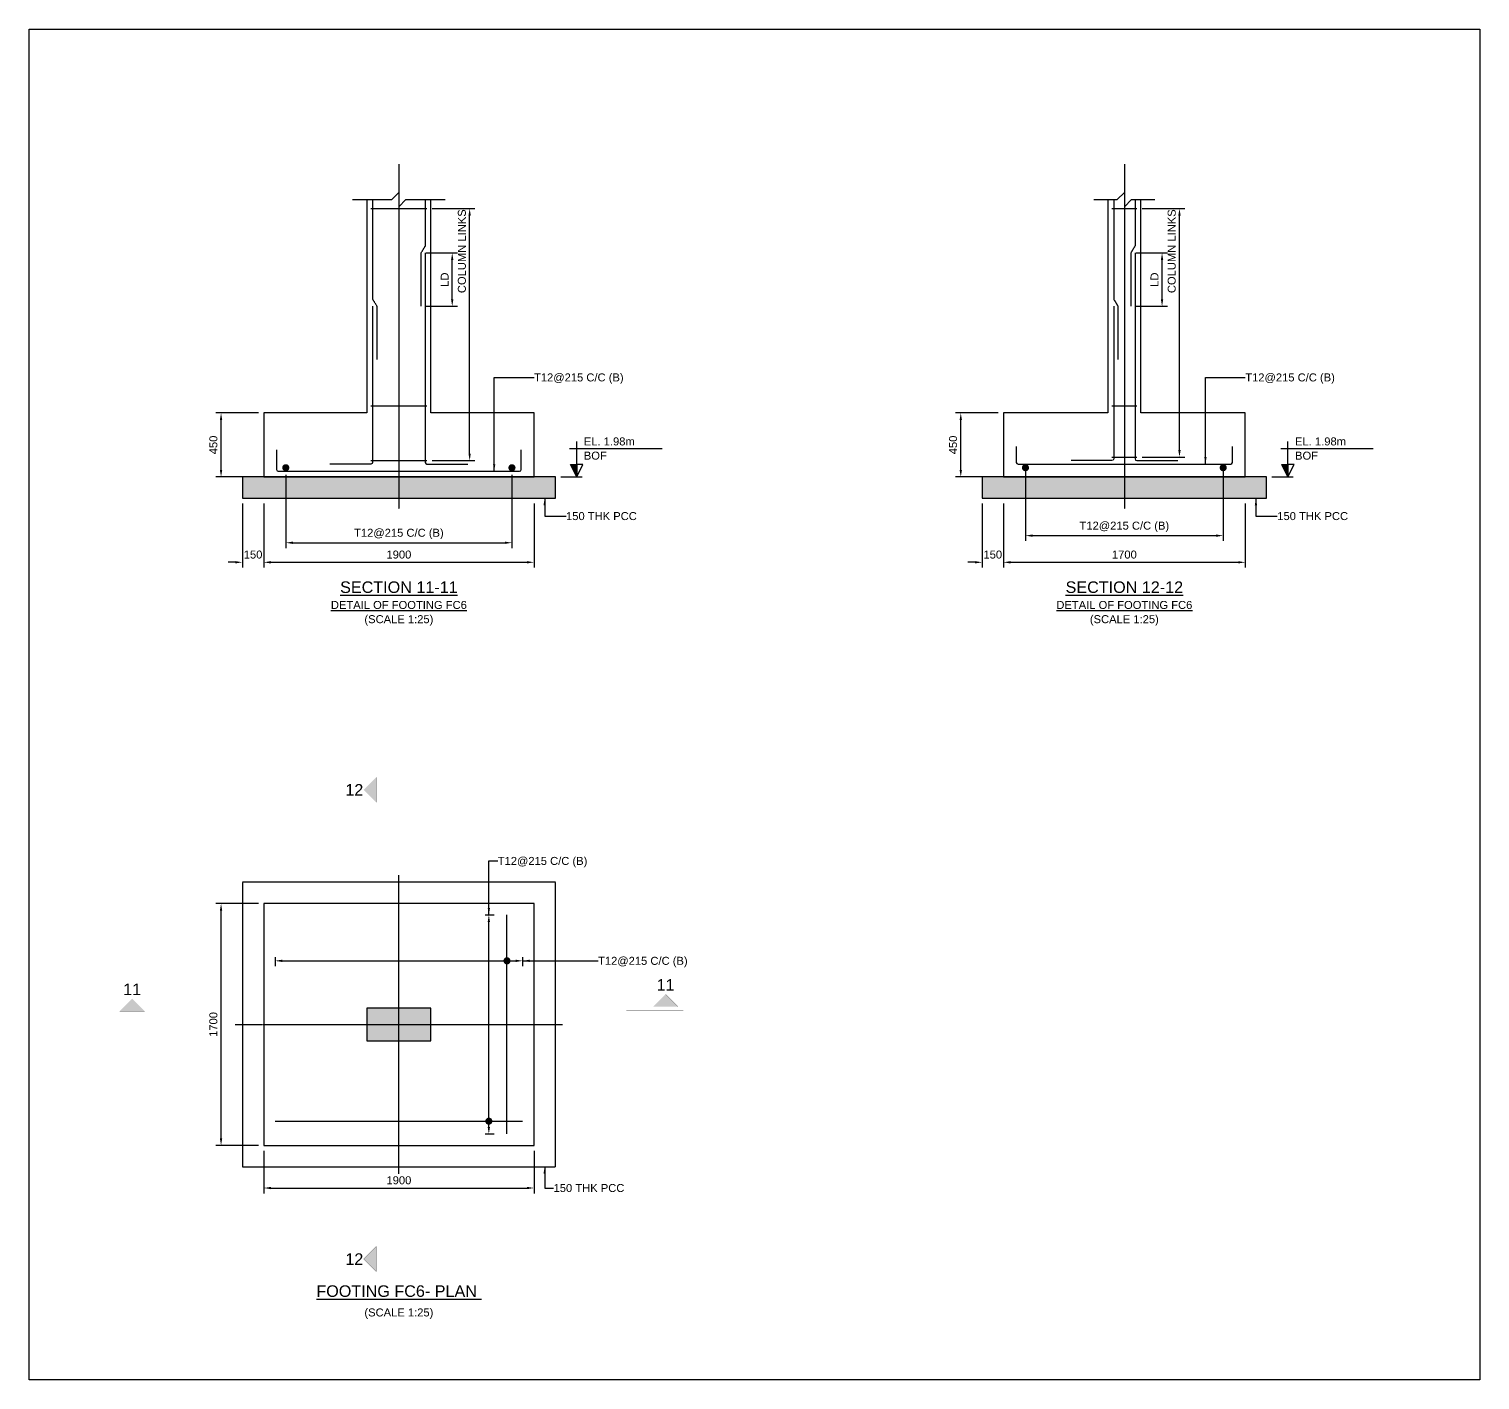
# Model space of a CAD drawing. Header units: inches. Extents: x -816171 to 9366335, y -450961 to 689132.
# Drawn here: x 5532805 to 5573605, y 261503 to 299503 of the extents above; entities that cross this region are included whole.
import ezdxf
from ezdxf.enums import TextEntityAlignment as Align

# ---------------------------------------------------------------- set-up
doc = ezdxf.new("R2010")
doc.units = ezdxf.units.IN
doc.header["$MEASUREMENT"] = 0
doc.linetypes.add('Cline', pattern=[1, 0.625, -0.125, 0.125, -0.125])
doc.linetypes.add('DASHED', pattern=[0.75, 0.5, -0.25])
for name, color, linetype in [('Center Line', 1, 'Continuous'), ('Column', 2, 'Continuous'), ('Concrete Line', 2, 'Continuous'), ('Dim', 31, 'Continuous'), ('Footing', 4, 'Continuous'), ('Labels', 4, 'Continuous'), ('PCC', 5, 'Continuous'), ('Reinforcement', 130, 'Continuous'), ('Section Mark', 5, 'Continuous'), ('Solid', 25, 'Continuous'), ('Text', 31, 'Continuous')]:
    doc.layers.add(name, color=color, linetype=linetype)
doc.styles.add('SC-FTG1', font='sanss___.ttf')
doc.styles.add('SC-FTG2', font='SansSerif')
doc.dimstyles.new('RccFooting', dxfattribs={"dimtxt": 225, "dimasz": 200, "dimexe": 150, "dimexo": 150, "dimgap": 100, "dimtad": 1, "dimtoh": 1, "dimdec": 4, "dimlfac": 0.25, "dimzin": 0, "dimdsep": 46, "dimtxsty": 'SC-FTG2', "dimcen": 0.09, "dimclrd": 8, "dimclre": 8, "dimclrt": 31, "dimadec": 0, "dimazin": 0, "dimtfac": 1, "dimtdec": 0, "dimtix": 1, "dimtofl": 0, "dimtmove": 0, "dimatfit": 3, "dimfxl": 1, "dimtolj": 1, "dimtzin": 0, "dimarcsym": 0})

# ---------------------------------------------------------------- blocks, each defined once
blk = doc.blocks.new('*D2237')
at = {"layer": 'DEFPOINTS', "color": 0, "transparency": 16777216}
for p in [(5539405, 268103), (5547005, 268103), (5547005, 266903)]:
    blk.add_point(p, dxfattribs=at)
at = {"layer": 'Dim', "color": 8, "lineweight": -2, "transparency": 16777216}
for p, q in [((5539405, 267953), (5539405, 266753)), ((5547005, 267953), (5547005, 266753)), ((5539605, 266903), (5546805, 266903))]:
    blk.add_line(p, q, dxfattribs=at)
at = {"layer": 'Dim', "color": 8, "transparency": 16777216}
for points in [[(5539605, 266936), (5539605, 266870), (5539405, 266903)], [(5546805, 266936), (5546805, 266870), (5547005, 266903)]]:
    blk.add_solid(points, dxfattribs=at)
at = {"layer": 'Dim', "color": 31, "transparency": 16777216, "insert": (5543205, 267119), "char_height": 225, "attachment_point": 5, "style": 'SC-FTG2'}
blk.add_mtext('\\A1;1900', dxfattribs=at)
blk = doc.blocks.new('*D2238')
at = {"layer": 'DEFPOINTS', "color": 0, "transparency": 16777216}
for p in [(5538205, 274903), (5539405, 274903), (5539405, 268103)]:
    blk.add_point(p, dxfattribs=at)
at = {"layer": 'Dim', "color": 8, "lineweight": -2, "transparency": 16777216}
for p, q in [((5539255, 274903), (5538055, 274903)), ((5538205, 268303), (5538205, 274703)), ((5539255, 268103), (5538055, 268103))]:
    blk.add_line(p, q, dxfattribs=at)
at = {"layer": 'Dim', "color": 8, "transparency": 16777216}
for points in [[(5538171, 274703), (5538238, 274703), (5538205, 274903)], [(5538171, 268303), (5538238, 268303), (5538205, 268103)]]:
    blk.add_solid(points, dxfattribs=at)
at = {"layer": 'Dim', "color": 31, "transparency": 16777216, "insert": (5537989, 271503), "char_height": 225, "attachment_point": 5, "rotation": 90, "style": 'SC-FTG2'}
blk.add_mtext('\\A1;1700', dxfattribs=at)
blk = doc.blocks.new('*D2239')
at = {"layer": 'DEFPOINTS', "color": 0, "transparency": 16777216}
for p in [(5545485, 274583), (5545735, 274583), (5545485, 268423)]:
    blk.add_point(p, dxfattribs=at)
at = {"layer": 'Dim', "color": 8, "lineweight": -2, "transparency": 16777216}
for p, q in [((5545635, 274583), (5545885, 274583)), ((5545735, 268623), (5545735, 274383)), ((5545635, 268423), (5545885, 268423))]:
    blk.add_line(p, q, dxfattribs=at)
at = {"layer": 'Dim', "color": 8, "transparency": 16777216}
for points in [[(5545701, 274383), (5545768, 274383), (5545735, 274583)], [(5545701, 268623), (5545768, 268623), (5545735, 268423)]]:
    blk.add_solid(points, dxfattribs=at)
blk = doc.blocks.new('*D2240')
at = {"layer": 'DEFPOINTS', "color": 0, "transparency": 16777216}
for p in [(5539725, 273543), (5546685, 273543), (5546685, 273293)]:
    blk.add_point(p, dxfattribs=at)
at = {"layer": 'Dim', "color": 8, "lineweight": -2, "transparency": 16777216}
for p, q in [((5539725, 273393), (5539725, 273143)), ((5546685, 273393), (5546685, 273143)), ((5539925, 273293), (5546485, 273293))]:
    blk.add_line(p, q, dxfattribs=at)
at = {"layer": 'Dim', "color": 8, "transparency": 16777216}
for points in [[(5539925, 273326), (5539925, 273260), (5539725, 273293)], [(5546485, 273326), (5546485, 273260), (5546685, 273293)]]:
    blk.add_solid(points, dxfattribs=at)
blk = doc.blocks.new('*D2231')
at = {"layer": 'DEFPOINTS', "color": 0, "transparency": 16777216}
for p in [(5538805, 286303), (5539405, 286303), (5539405, 284503)]:
    blk.add_point(p, dxfattribs=at)
at = {"layer": 'Dim', "color": 8, "lineweight": -2, "transparency": 16777216}
for p, q in [((5538805, 286153), (5538805, 284353)), ((5539405, 286153), (5539405, 284353)), ((5538605, 284503), (5538405, 284503)), ((5539605, 284503), (5539805, 284503))]:
    blk.add_line(p, q, dxfattribs=at)
at = {"layer": 'Dim', "color": 8, "transparency": 16777216}
for points in [[(5538605, 284536), (5538605, 284470), (5538805, 284503)], [(5539605, 284536), (5539605, 284470), (5539405, 284503)]]:
    blk.add_solid(points, dxfattribs=at)
at = {"layer": 'Dim', "color": 31, "transparency": 16777216, "insert": (5539105, 284719), "char_height": 225, "attachment_point": 5, "style": 'SC-FTG2'}
blk.add_mtext('\\A1;150', dxfattribs=at)
blk = doc.blocks.new('*D2232')
at = {"layer": 'DEFPOINTS', "color": 0, "transparency": 16777216}
for p in [(5539405, 286303), (5547005, 286303), (5547005, 284503)]:
    blk.add_point(p, dxfattribs=at)
at = {"layer": 'Dim', "color": 8, "lineweight": -2, "transparency": 16777216}
for p, q in [((5539405, 286153), (5539405, 284353)), ((5547005, 286153), (5547005, 284353)), ((5539605, 284503), (5546805, 284503))]:
    blk.add_line(p, q, dxfattribs=at)
at = {"layer": 'Dim', "color": 8, "transparency": 16777216}
for points in [[(5539605, 284536), (5539605, 284470), (5539405, 284503)], [(5546805, 284536), (5546805, 284470), (5547005, 284503)]]:
    blk.add_solid(points, dxfattribs=at)
at = {"layer": 'Dim', "color": 31, "transparency": 16777216, "insert": (5543205, 284719), "char_height": 225, "attachment_point": 5, "style": 'SC-FTG2'}
blk.add_mtext('\\A1;1900', dxfattribs=at)
blk = doc.blocks.new('*D2233')
at = {"layer": 'DEFPOINTS', "color": 0, "transparency": 16777216}
for p in [(5538205, 288703), (5539405, 288703), (5539405, 286903)]:
    blk.add_point(p, dxfattribs=at)
at = {"layer": 'Dim', "color": 8, "lineweight": -2, "transparency": 16777216}
for p, q in [((5539255, 288703), (5538055, 288703)), ((5538205, 287103), (5538205, 288503)), ((5539255, 286903), (5538055, 286903))]:
    blk.add_line(p, q, dxfattribs=at)
at = {"layer": 'Dim', "color": 8, "transparency": 16777216}
for points in [[(5538171, 288503), (5538238, 288503), (5538205, 288703)], [(5538171, 287103), (5538238, 287103), (5538205, 286903)]]:
    blk.add_solid(points, dxfattribs=at)
at = {"layer": 'Dim', "color": 31, "transparency": 16777216, "insert": (5537989, 287803), "char_height": 225, "attachment_point": 5, "rotation": 90, "style": 'SC-FTG2'}
blk.add_mtext('\\A1;450', dxfattribs=at)
blk = doc.blocks.new('*D2248')
at = {"layer": 'DEFPOINTS', "color": 0, "transparency": 16777216}
for p in [(5540025, 287113), (5546385, 287113), (5546385, 285053)]:
    blk.add_point(p, dxfattribs=at)
at = {"layer": 'Dim', "color": 8, "lineweight": -2, "transparency": 16777216}
for p, q in [((5540025, 286963), (5540025, 284903)), ((5546385, 286963), (5546385, 284903)), ((5540225, 285053), (5546185, 285053))]:
    blk.add_line(p, q, dxfattribs=at)
at = {"layer": 'Dim', "color": 8, "transparency": 16777216}
for points in [[(5540225, 285086), (5540225, 285020), (5540025, 285053)], [(5546185, 285086), (5546185, 285020), (5546385, 285053)]]:
    blk.add_solid(points, dxfattribs=at)
at = {"layer": 'Dim', "color": 31, "transparency": 16777216, "insert": (5543205, 285300), "char_height": 225, "attachment_point": 5, "style": 'SC-FTG2'}
blk.add_mtext('\\A1;T12@215 C/C (B)', dxfattribs=at)
blk = doc.blocks.new('*D2249')
at = {"layer": 'DEFPOINTS', "color": 0, "transparency": 16777216}
for p in [(5543825, 293203), (5544705, 293203), (5543825, 291703)]:
    blk.add_point(p, dxfattribs=at)
at = {"layer": 'Dim', "color": 8, "lineweight": -2, "transparency": 16777216}
for p, q in [((5543975, 293203), (5544855, 293203)), ((5544705, 291903), (5544705, 293003)), ((5543975, 291703), (5544855, 291703))]:
    blk.add_line(p, q, dxfattribs=at)
at = {"layer": 'Dim', "color": 8, "transparency": 16777216}
for points in [[(5544671, 293003), (5544738, 293003), (5544705, 293203)], [(5544671, 291903), (5544738, 291903), (5544705, 291703)]]:
    blk.add_solid(points, dxfattribs=at)
at = {"layer": 'Dim', "color": 31, "transparency": 16777216, "insert": (5544492, 292453), "char_height": 225, "attachment_point": 5, "rotation": 90, "style": 'SC-FTG2'}
blk.add_mtext('\\A1;LD', dxfattribs=at)
blk = doc.blocks.new('*D2250')
at = {"layer": 'DEFPOINTS', "color": 0, "transparency": 16777216}
for p in [(5543995, 294453), (5545195, 294453), (5543995, 287363)]:
    blk.add_point(p, dxfattribs=at)
at = {"layer": 'Dim', "color": 8, "lineweight": -2, "transparency": 16777216}
for p, q in [((5544145, 294453), (5545345, 294453)), ((5545195, 287563), (5545195, 294253)), ((5544145, 287363), (5545345, 287363))]:
    blk.add_line(p, q, dxfattribs=at)
at = {"layer": 'Dim', "color": 8, "transparency": 16777216}
for points in [[(5545161, 294253), (5545228, 294253), (5545195, 294453)], [(5545161, 287563), (5545228, 287563), (5545195, 287363)]]:
    blk.add_solid(points, dxfattribs=at)
at = {"layer": 'Dim', "color": 31, "transparency": 16777216, "insert": (5544977, 293253), "char_height": 225, "attachment_point": 5, "rotation": 90, "style": 'SC-FTG2'}
blk.add_mtext('\\A1;COLUMN LINKS', dxfattribs=at)
blk = doc.blocks.new('*D2251')
at = {"layer": 'DEFPOINTS', "color": 0, "transparency": 16777216}
for p in [(5559605, 286303), (5560205, 286303), (5560205, 284503)]:
    blk.add_point(p, dxfattribs=at)
at = {"layer": 'Dim', "color": 8, "lineweight": -2, "transparency": 16777216}
for p, q in [((5559605, 286153), (5559605, 284353)), ((5560205, 286153), (5560205, 284353)), ((5559405, 284503), (5559205, 284503)), ((5560405, 284503), (5560605, 284503))]:
    blk.add_line(p, q, dxfattribs=at)
at = {"layer": 'Dim', "color": 8, "transparency": 16777216}
for points in [[(5559405, 284536), (5559405, 284470), (5559605, 284503)], [(5560405, 284536), (5560405, 284470), (5560205, 284503)]]:
    blk.add_solid(points, dxfattribs=at)
at = {"layer": 'Dim', "color": 31, "transparency": 16777216, "insert": (5559905, 284719), "char_height": 225, "attachment_point": 5, "style": 'SC-FTG2'}
blk.add_mtext('\\A1;150', dxfattribs=at)
blk = doc.blocks.new('*D2252')
at = {"layer": 'DEFPOINTS', "color": 0, "transparency": 16777216}
for p in [(5560205, 286303), (5567005, 286303), (5567005, 284503)]:
    blk.add_point(p, dxfattribs=at)
at = {"layer": 'Dim', "color": 8, "lineweight": -2, "transparency": 16777216}
for p, q in [((5560205, 286153), (5560205, 284353)), ((5567005, 286153), (5567005, 284353)), ((5560405, 284503), (5566805, 284503))]:
    blk.add_line(p, q, dxfattribs=at)
at = {"layer": 'Dim', "color": 8, "transparency": 16777216}
for points in [[(5560405, 284536), (5560405, 284470), (5560205, 284503)], [(5566805, 284536), (5566805, 284470), (5567005, 284503)]]:
    blk.add_solid(points, dxfattribs=at)
at = {"layer": 'Dim', "color": 31, "transparency": 16777216, "insert": (5563605, 284719), "char_height": 225, "attachment_point": 5, "style": 'SC-FTG2'}
blk.add_mtext('\\A1;1700', dxfattribs=at)
blk = doc.blocks.new('*D2253')
at = {"layer": 'DEFPOINTS', "color": 0, "transparency": 16777216}
for p in [(5559005, 288703), (5560205, 288703), (5560205, 286903)]:
    blk.add_point(p, dxfattribs=at)
at = {"layer": 'Dim', "color": 8, "lineweight": -2, "transparency": 16777216}
for p, q in [((5560055, 288703), (5558855, 288703)), ((5559005, 287103), (5559005, 288503)), ((5560055, 286903), (5558855, 286903))]:
    blk.add_line(p, q, dxfattribs=at)
at = {"layer": 'Dim', "color": 8, "transparency": 16777216}
for points in [[(5558971, 288503), (5559038, 288503), (5559005, 288703)], [(5558971, 287103), (5559038, 287103), (5559005, 286903)]]:
    blk.add_solid(points, dxfattribs=at)
at = {"layer": 'Dim', "color": 31, "transparency": 16777216, "insert": (5558789, 287803), "char_height": 225, "attachment_point": 5, "rotation": 90, "style": 'SC-FTG2'}
blk.add_mtext('\\A1;450', dxfattribs=at)
blk = doc.blocks.new('*D2241')
at = {"layer": 'DEFPOINTS', "color": 0, "transparency": 16777216}
for p in [(5560825, 287313), (5566385, 287313), (5566385, 285253)]:
    blk.add_point(p, dxfattribs=at)
at = {"layer": 'Dim', "color": 8, "lineweight": -2, "transparency": 16777216}
for p, q in [((5560825, 287163), (5560825, 285103)), ((5566385, 287163), (5566385, 285103)), ((5561025, 285253), (5566185, 285253))]:
    blk.add_line(p, q, dxfattribs=at)
at = {"layer": 'Dim', "color": 8, "transparency": 16777216}
for points in [[(5561025, 285286), (5561025, 285220), (5560825, 285253)], [(5566185, 285286), (5566185, 285220), (5566385, 285253)]]:
    blk.add_solid(points, dxfattribs=at)
at = {"layer": 'Dim', "color": 31, "transparency": 16777216, "insert": (5563605, 285500), "char_height": 225, "attachment_point": 5, "style": 'SC-FTG2'}
blk.add_mtext('\\A1;T12@215 C/C (B)', dxfattribs=at)
blk = doc.blocks.new('*D2242')
at = {"layer": 'DEFPOINTS', "color": 0, "transparency": 16777216}
for p in [(5563785, 293203), (5564665, 293203), (5563785, 291703)]:
    blk.add_point(p, dxfattribs=at)
at = {"layer": 'Dim', "color": 8, "lineweight": -2, "transparency": 16777216}
for p, q in [((5563935, 293203), (5564815, 293203)), ((5564665, 291903), (5564665, 293003)), ((5563935, 291703), (5564815, 291703))]:
    blk.add_line(p, q, dxfattribs=at)
at = {"layer": 'Dim', "color": 8, "transparency": 16777216}
for points in [[(5564631, 293003), (5564698, 293003), (5564665, 293203)], [(5564631, 291903), (5564698, 291903), (5564665, 291703)]]:
    blk.add_solid(points, dxfattribs=at)
at = {"layer": 'Dim', "color": 31, "transparency": 16777216, "insert": (5564452, 292453), "char_height": 225, "attachment_point": 5, "rotation": 90, "style": 'SC-FTG2'}
blk.add_mtext('\\A1;LD', dxfattribs=at)
blk = doc.blocks.new('*D2243')
at = {"layer": 'DEFPOINTS', "color": 0, "transparency": 16777216}
for p in [(5563955, 294453), (5565155, 294453), (5563955, 287463)]:
    blk.add_point(p, dxfattribs=at)
at = {"layer": 'Dim', "color": 8, "lineweight": -2, "transparency": 16777216}
for p, q in [((5564105, 294453), (5565305, 294453)), ((5565155, 287663), (5565155, 294253)), ((5564105, 287463), (5565305, 287463))]:
    blk.add_line(p, q, dxfattribs=at)
at = {"layer": 'Dim', "color": 8, "transparency": 16777216}
for points in [[(5565121, 294253), (5565188, 294253), (5565155, 294453)], [(5565121, 287663), (5565188, 287663), (5565155, 287463)]]:
    blk.add_solid(points, dxfattribs=at)
at = {"layer": 'Dim', "color": 31, "transparency": 16777216, "insert": (5564937, 293253), "char_height": 225, "attachment_point": 5, "rotation": 90, "style": 'SC-FTG2'}
blk.add_mtext('\\A1;COLUMN LINKS', dxfattribs=at)

msp = doc.modelspace()

# ---------------------------------------------------------------- hatches: boundary and pattern name
at = {"layer": 'Solid'}
for points in [[(5548204.62407, 286903.05879), (5548029.62407, 287253.05879), (5548204.62407, 287253.05879)], [(5568204.62407, 286903.05879), (5568029.62407, 287253.05879), (5568204.62407, 287253.05879)], [(5538804.62407, 286303.05879), (5547604.62407, 286303.05879), (5547604.62407, 286903.05879), (5538804.62407, 286903.05879)], [(5559604.62407, 286303.05879), (5567604.62407, 286303.05879), (5567604.62407, 286903.05879), (5559604.62407, 286903.05879)], [(5542564.62407, 278453.05879), (5542214.62407, 278103.05879), (5542564.62407, 277753.05879), (5542564.62407, 278453.05879)], [(5535354.62407, 271879.05879), (5535704.62407, 272229.05879), (5536054.62407, 271879.05879), (5535354.62407, 271879.05879)], [(5551054.62407, 272003.05879), (5550704.62407, 272353.05879), (5550354.62407, 272003.05879), (5551054.62407, 272003.05879)], [(5542304.62407, 271043.05879), (5544104.62407, 271043.05879), (5544104.62407, 271963.05879), (5542304.62407, 271963.05879)], [(5542564.62407, 264553.05879), (5542214.62407, 264903.05879), (5542564.62407, 265253.05879), (5542564.62407, 264553.05879)]]:
    msp.add_hatch(color=256, dxfattribs=at).paths.add_polyline_path(points, flags=0)

# ---------------------------------------------------------------- linework, layer by layer
msp.add_lwpolyline([(5532804.62407, 261503.05879), (5532804.62407, 299503.05879), (5573604.62407, 299503.05879), (5573604.62407, 261503.05879), (5532804.62407, 261503.05879)])
at = {"layer": 'Center Line', "linetype": 'Cline'}
for points in [[(5543204.62407, 295703.05879), (5543204.62407, 286003.05879)], [(5563604.62407, 295703.05879), (5563604.62407, 286003.05879)], [(5543204.62407, 267303.05879), (5543204.62407, 275703.05879)], [(5538604.62407, 271503.05879), (5547804.62407, 271503.05879)]]:
    msp.add_lwpolyline(points, dxfattribs=at)
at = {"layer": 'Column'}
msp.add_lwpolyline([(5542304.62407, 271043.05879), (5544104.62407, 271043.05879), (5544104.62407, 271963.05879), (5542304.62407, 271963.05879), (5542304.62407, 271043.05879)], dxfattribs=at)
at = {"layer": 'Concrete Line'}
for points in [[(5542304.62407, 294703.05879), (5542304.62407, 288703.05879), (5539404.62407, 288703.05879), (5539404.62407, 286903.05879), (5547004.62407, 286903.05879), (5547004.62407, 288703.05879), (5544104.62407, 288703.05879), (5544104.62407, 294703.05879)], [(5541904.62407, 294703.05879), (5543004.62407, 294703.05879), (5543204.62407, 294903.05879), (5543204.62407, 294503.05879), (5543404.62407, 294703.05879), (5544504.62407, 294703.05879)], [(5563144.62407, 294703.05879), (5563144.62407, 288703.05879), (5560204.62407, 288703.05879), (5560204.62407, 286903.05879), (5567004.62407, 286903.05879), (5567004.62407, 288703.05879), (5564064.62407, 288703.05879), (5564064.62407, 294703.05879)], [(5562744.62407, 294703.05879), (5563404.62407, 294703.05879), (5563604.62407, 294903.05879), (5563604.62407, 294503.05879), (5563804.62407, 294703.05879), (5564464.62407, 294703.05879)]]:
    msp.add_lwpolyline(points, dxfattribs=at)
at = {"layer": 'Dim', "color": 8, "const_width": 100}
for points in [[(5546194.62407, 273293.05879, 1), (5546294.62407, 273293.05879, 1)], [(5545684.62407, 268783.05879, 1), (5545784.62407, 268783.05879, 1)]]:
    msp.add_lwpolyline(points, format="xyb", close=True, dxfattribs=at)
at = {"layer": 'Footing'}
msp.add_lwpolyline([(5539404.62407, 268103.05879), (5547004.62407, 268103.05879), (5547004.62407, 274903.05879), (5539404.62407, 274903.05879), (5539404.62407, 268103.05879)], dxfattribs=at)
at = {"layer": 'PCC'}
for points in [[(5538804.62407, 286303.05879), (5547604.62407, 286303.05879), (5547604.62407, 286903.05879), (5538804.62407, 286903.05879), (5538804.62407, 286303.05879)], [(5559604.62407, 286303.05879), (5567604.62407, 286303.05879), (5567604.62407, 286903.05879), (5559604.62407, 286903.05879), (5559604.62407, 286303.05879)]]:
    msp.add_lwpolyline(points, dxfattribs=at)
at = {"layer": 'PCC', "linetype": 'DASHED'}
msp.add_lwpolyline([(5538804.62407, 267503.05879), (5547604.62407, 267503.05879), (5547604.62407, 275503.05879), (5538804.62407, 275503.05879), (5538804.62407, 267503.05879)], dxfattribs=at)
at = {"layer": 'Reinforcement', "linetype": 'DASHED'}
for points in [[(5542464.62407, 294703.05879), (5542464.62407, 291903.05879), (5542584.62407, 291703.05879), (5542584.62407, 290203.05879)], [(5543944.62407, 294703.05879), (5543944.62407, 293403.05879), (5543824.62407, 293203.05879), (5543824.62407, 291703.05879)], [(5563304.62407, 294703.05879), (5563304.62407, 291903.05879), (5563424.62407, 291703.05879), (5563424.62407, 290203.05879)], [(5563904.62407, 294703.05879), (5563904.62407, 293403.05879), (5563784.62407, 293203.05879), (5563784.62407, 291703.05879)]]:
    msp.add_lwpolyline(points, dxfattribs=at)
at = {"layer": 'Reinforcement'}
for points in [[(5542414.62407, 294453.05879), (5543994.62407, 294453.05879)], [(5563254.62407, 294453.05879), (5563954.62407, 294453.05879)], [(5542414.62407, 288903.05879), (5543994.62407, 288903.05879)], [(5563254.62407, 288903.05879), (5563954.62407, 288903.05879)], [(5542414.62407, 287363.05879), (5543994.62407, 287363.05879)], [(5563254.62407, 287463.05879), (5563954.62407, 287463.05879)], [(5546244.62407, 268423.05879), (5546244.62407, 274583.05879)], [(5539724.62407, 268783.05879), (5546684.62407, 268783.05879)]]:
    msp.add_lwpolyline(points, dxfattribs=at)
for points in [[(5543944.62407, 293203.05879), (5543944.62407, 287313.05879, 0.4), (5543994.62407, 287263.05879), (5545144.62407, 287263.05879, 0.4), (5545144.62407, 287263.05879), (5545144.62407, 287263.05879)], [(5563904.62407, 293203.05879), (5563904.62407, 287413.05879, 0.4), (5563954.62407, 287363.05879), (5565104.62407, 287363.05879, 0.4), (5565104.62407, 287363.05879), (5565104.62407, 287363.05879)], [(5542464.62407, 291703.05879), (5542464.62407, 287313.05879, -0.4), (5542414.62407, 287263.05879), (5541264.62407, 287263.05879, 0.4), (5541264.62407, 287263.05879), (5541264.62407, 287263.05879)], [(5563304.62407, 291703.05879), (5563304.62407, 287413.05879, -0.4), (5563254.62407, 287363.05879), (5562104.62407, 287363.05879, 0.4), (5562104.62407, 287363.05879), (5562104.62407, 287363.05879)], [(5539764.62407, 287663.05879), (5539764.62407, 287113.05879, 0.4), (5539814.62407, 287063.05879), (5546594.62407, 287063.05879, 0.4), (5546644.62407, 287113.05879), (5546644.62407, 287663.05879)], [(5560564.62407, 287763.05879), (5560564.62407, 287313.05879, 0.4), (5560614.62407, 287263.05879), (5566594.62407, 287263.05879, 0.4), (5566644.62407, 287313.05879), (5566644.62407, 287763.05879)]]:
    msp.add_lwpolyline(points, format="xyb", dxfattribs=at)
at = {"layer": 'Reinforcement', "const_width": 100}
for points in [[(5539974.62407, 287163.05879, 1), (5540074.62407, 287163.05879, 1)], [(5546334.62407, 287163.05879, 1), (5546434.62407, 287163.05879, 1)], [(5560774.62407, 287163.05879, 1), (5560874.62407, 287163.05879, 1)], [(5566334.62407, 287163.05879, 1), (5566434.62407, 287163.05879, 1)]]:
    msp.add_lwpolyline(points, format="xyb", close=True, dxfattribs=at)
at = {"layer": 'Section Mark'}
for p, q in [((5547754.62407, 286903.05879), (5548354.62407, 286903.05879)), ((5567754.62407, 286903.05879), (5568354.62407, 286903.05879))]:
    msp.add_line(p, q, dxfattribs=at)
for points in [[(5548004.62407, 287703.05879), (5550604.62407, 287703.05879)], [(5548204.62407, 286903.05879), (5548204.62407, 287903.05879)], [(5568004.62407, 287703.05879), (5570604.62407, 287703.05879)], [(5568204.62407, 286903.05879), (5568204.62407, 287903.05879)], [(5548204.62407, 286903.05879), (5548029.62407, 287253.05879), (5548204.62407, 287253.05879), (5548204.62407, 286903.05879)], [(5548204.62407, 286903.05879), (5548379.62407, 287253.05879), (5548204.62407, 287253.05879), (5548204.62407, 286903.05879)], [(5568204.62407, 286903.05879), (5568029.62407, 287253.05879), (5568204.62407, 287253.05879), (5568204.62407, 286903.05879)], [(5568204.62407, 286903.05879), (5568379.62407, 287253.05879), (5568204.62407, 287253.05879), (5568204.62407, 286903.05879)]]:
    msp.add_lwpolyline(points, dxfattribs=at)
at = {"layer": 'Section Mark', "const_width": 5}
for points in [[(5542564.62407, 278453.05879), (5542214.62407, 278103.05879), (5542564.62407, 277753.05879), (5542564.62407, 278453.05879)], [(5542664.62407, 277003.05879), (5542664.62407, 278603.05879)], [(5535354.62407, 271879.05879), (5535704.62407, 272229.05879), (5536054.62407, 271879.05879), (5535354.62407, 271879.05879)], [(5551054.62407, 272003.05879), (5550704.62407, 272353.05879), (5550354.62407, 272003.05879), (5551054.62407, 272003.05879)], [(5536804.62407, 271779.05879), (5535204.62407, 271779.05879)], [(5549604.62407, 271903.05879), (5551204.62407, 271903.05879)], [(5542664.62407, 266003.05879), (5542664.62407, 264403.05879)], [(5542564.62407, 264553.05879), (5542214.62407, 264903.05879), (5542564.62407, 265253.05879), (5542564.62407, 264553.05879)]]:
    msp.add_lwpolyline(points, dxfattribs=at)

# ---------------------------------------------------------------- texts
at = {"layer": 'Dim', "style": 'SC-FTG2'}
for s, p in [('T12@215 C/C (B)', (5547004.62407, 289703.05879)), ('T12@215 C/C (B)', (5567004.62407, 289703.05879)), ('150 THK PCC', (5547904.62407, 285803.05879)), ('150 THK PCC', (5567904.62407, 285803.05879)), ('150 THK PCC', (5547554.62407, 266903.05879))]:
    msp.add_text(s, height=225, dxfattribs=at).set_placement(p, align=Align.MIDDLE_LEFT)
at = {"layer": 'Labels', "style": 'SC-FTG1'}
for s, p in [('%%USECTION 11-11', (5543204.62407, 283803.05879)), ('%%USECTION 12-12', (5563604.62407, 283803.05879)), ('%%uFOOTING FC6- PLAN ', (5543204.62407, 264003.05879))]:
    msp.add_text(s, height=325, dxfattribs=at).set_placement(p, align=Align.MIDDLE_CENTER)
at = {"layer": 'Section Mark', "style": 'SC-FTG1'}
for s, p in [('12', (5541952.12407, 278103.05879)), ('11', (5535704.62407, 272491.55879)), ('11', (5550704.62407, 272615.55879)), ('12', (5541952.12407, 264903.05879))]:
    msp.add_text(s, height=325, dxfattribs=at).set_placement(p, align=Align.MIDDLE_CENTER)
at = {"layer": 'Text'}
for s, style, p in [('EL. 1.98m', 'SC-FTG2', (5548404.62407, 287903.05879)), ('EL. 1.98m', 'SC-FTG2', (5568404.62407, 287903.05879)), ('BOF', 'SC-FTG2', (5548404.62407, 287503.05879)), ('BOF', 'SC-FTG2', (5568404.62407, 287503.05879)), ('T12@215 C/C (B)', 'SC-FTG1', (5545984.62407, 276103.05879)), ('T12@215 C/C (B)', 'SC-FTG1', (5548804.62407, 273293.05879))]:
    msp.add_text(s, height=225, dxfattribs=dict(at, style=style)).set_placement(p, align=Align.MIDDLE_LEFT)
at = {"layer": 'Text', "style": 'SC-FTG1'}
for s, p in [('%%UDETAIL OF FOOTING FC6', (5543204.62407, 283303.05879)), ('%%UDETAIL OF FOOTING FC6', (5563604.62407, 283303.05879)), ('(SCALE 1:25)', (5543204.62407, 282903.05879)), ('(SCALE 1:25)', (5563604.62407, 282903.05879)), ('(SCALE 1:25)', (5543204.62407, 263403.05879))]:
    msp.add_text(s, height=225, dxfattribs=at).set_placement(p, align=Align.MIDDLE_CENTER)

# ---------------------------------------------------------------- dimensions: what is measured, and where the dimension line sits
at = {"layer": 'Dim'}
for base, p1, p2, angle, text, picture, middle in [((5545194.62407, 294453.05879), (5543994.62407, 287363.05879), (5543994.62407, 294453.05879), 90, 'COLUMN LINKS', '*D2250', (5545194.62407, 293253.05879)), ((5565154.62407, 294453.05879), (5563954.62407, 287463.05879), (5563954.62407, 294453.05879), 90, 'COLUMN LINKS', '*D2243', (5565154.62407, 293253.05879)), ((5544704.62407, 293203.05879), (5543824.62407, 291703.05879), (5543824.62407, 293203.05879), 90, 'LD', '*D2249', (5544704.62407, 292453.05879)), ((5564664.62407, 293203.05879), (5563784.62407, 291703.05879), (5563784.62407, 293203.05879), 90, 'LD', '*D2242', (5564664.62407, 292453.05879)), ((5545734.62407, 274583.05879), (5545484.62407, 268423.05879), (5545484.62407, 274583.05879), 90, ' ', '*D2239', (5545734.62407, 270083.05879)), ((5546684.62407, 273293.05879), (5539724.62407, 273543.05879), (5546684.62407, 273543.05879), 0, ' ', '*D2240', (5544944.62407, 273293.05879))]:
    dim = msp.add_linear_dim(base=base, p1=p1, p2=p2, angle=angle, text=text, dimstyle='RccFooting', override={"dimjust": 0}, dxfattribs=at)
    dim.commit()
    dim.dimension.update_dxf_attribs({"geometry": picture, "text_midpoint": middle, "dimtype": 161})
for p1, p2, distance, text, picture, middle in [((5539404.62407, 286903.05879), (5539404.62407, 288703.05879), 1200, '450', '*D2233', (5537988.72901, 287803.05879)), ((5560204.62407, 286903.05879), (5560204.62407, 288703.05879), 1200, '450', '*D2253', (5558788.72901, 287803.05879)), ((5560824.62407, 287313.05879), (5566384.62407, 287313.05879), -2060, 'T12@215 C/C (B)', '*D2241', (5563604.62407, 285500.12669)), ((5540024.62407, 287113.05879), (5546384.62407, 287113.05879), -2060, 'T12@215 C/C (B)', '*D2248', (5543204.62407, 285300.12669)), ((5538804.62407, 286303.05879), (5539404.62407, 286303.05879), -1800, '150', '*D2231', (5539104.62407, 284718.95385)), ((5539404.62407, 286303.05879), (5547004.62407, 286303.05879), -1800, '1900', '*D2232', (5543204.62407, 284718.95385)), ((5559604.62407, 286303.05879), (5560204.62407, 286303.05879), -1800, '150', '*D2251', (5559904.62407, 284718.95385)), ((5560204.62407, 286303.05879), (5567004.62407, 286303.05879), -1800, '1700', '*D2252', (5563604.62407, 284718.95385)), ((5539404.62407, 268103.05879), (5539404.62407, 274903.05879), 1200, '1700', '*D2238', (5537988.72901, 271503.05879)), ((5539404.62407, 268103.05879), (5547004.62407, 268103.05879), -1200, '1900', '*D2237', (5543204.62407, 267118.95385))]:
    dim = msp.add_aligned_dim(p1=p1, p2=p2, distance=distance, text=text, dimstyle='RccFooting', dxfattribs=at)
    dim.commit()
    dim.dimension.update_dxf_attribs({"geometry": picture, "text_midpoint": middle})

# ---------------------------------------------------------------- leaders
at = {"layer": 'Dim', "color": 8}
for points in [[(5545884.62407, 287063.05879), (5545884.62407, 289703.05879), (5547004.62407, 289703.05879)], [(5565884.62407, 287263.05879), (5565884.62407, 289703.05879), (5567004.62407, 289703.05879)], [(5547304.62407, 286303.05879), (5547304.62407, 285803.05879), (5547904.62407, 285803.05879)], [(5567304.62407, 286303.05879), (5567304.62407, 285803.05879), (5567904.62407, 285803.05879)], [(5545734.62407, 274583.05879), (5545734.62407, 276103.05879), (5545984.62407, 276103.05879)], [(5546684.62407, 273293.05879), (5548804.62407, 273293.05879), (5548804.62407, 273293.05879)], [(5547304.62407, 267503.05879), (5547304.62407, 266903.05879), (5547554.62407, 266903.05879)]]:
    msp.add_leader(points, dimstyle='RccFooting', dxfattribs=at)

doc.saveas('drawing.dxf')
